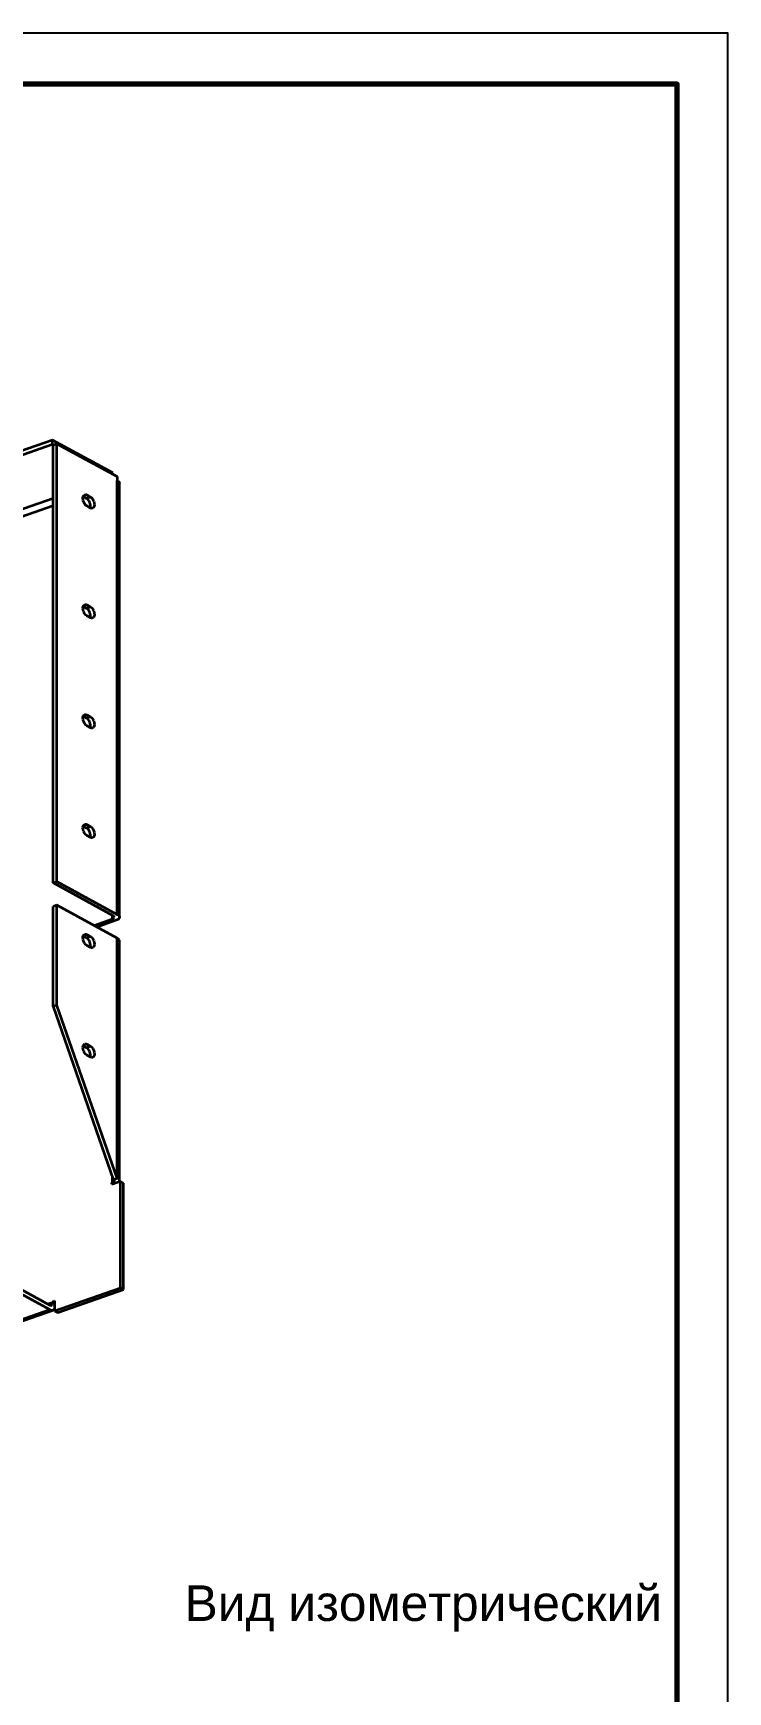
# Model space of a CAD drawing. Header units: millimetres. Extents: x 0 to 420, y 0 to 297.
# Drawn here: x 351.6 to 420, y 133.9 to 297 of the extents above; entities that cross this region are included whole.
import ezdxf

# ---------------------------------------------------------------- set-up
doc = ezdxf.new("R2010")
doc.units = ezdxf.units.MM
doc.styles.add('GOST', font='Arial')

msp = doc.modelspace()

# ---------------------------------------------------------------- linework, layer by layer
at = {"color": 1, "lineweight": 35}
for p, q in [((353.54, 257), (277.76, 230.58)), ((353.54, 256.55), (277.76, 230.13)), ((359.48, 253.77), (353.54, 257)), ((353.54, 256.55), (353.54, 257)), ((353.61, 256.51), (353.54, 256.55)), ((353.6, 256.51), (353.99, 256.64)), ((353.6, 213.46), (353.6, 256.51)), ((353.99, 213.59), (353.99, 256.64)), ((353.99, 256.64), (359.92, 253.41)), ((359.48, 253.65), (359.48, 253.77)), ((359.92, 253.41), (359.92, 253.02)), ((359.92, 253.02), (360.01, 252.96)), ((359.92, 210.36), (359.92, 253.02)), ((360.01, 252.96), (360.08, 252.89)), ((360.08, 252.89), (360.13, 252.82)), ((360.13, 252.82), (360.14, 252.75)), ((283.91, 226.97), (353.6, 251.27)), ((356.55, 251.28), (356.57, 251.44)), ((356.56, 251.1), (356.55, 251.28)), ((356.57, 251.44), (356.63, 251.56)), ((356.91, 251.26), (356.57, 251.44)), ((356.92, 251.6), (356.59, 251.48)), ((356.63, 251.56), (356.72, 251.62)), ((356.72, 251.62), (356.82, 251.63)), ((356.82, 251.63), (356.92, 251.6)), ((357.3, 251.39), (356.91, 251.26)), ((357, 251.19), (356.91, 251.26)), ((356.92, 251.6), (357.3, 251.39)), ((357.08, 251.1), (357, 251.19)), ((357.3, 251.39), (357.42, 251.3)), ((357.42, 251.3), (357.52, 251.16)), ((357.52, 251.16), (357.61, 250.99)), ((360.14, 210.09), (360.14, 252.75)), ((353.6, 250.54), (284.22, 226.35)), ((356.61, 250.92), (356.56, 251.1)), ((356.7, 250.75), (356.61, 250.92)), ((356.8, 250.61), (356.7, 250.75)), ((356.92, 250.52), (356.8, 250.61)), ((357.3, 250.31), (356.92, 250.52)), ((357.16, 250.98), (357.08, 251.1)), ((357.21, 250.85), (357.16, 250.98)), ((357.26, 250.72), (357.21, 250.85)), ((357.28, 250.58), (357.26, 250.72)), ((357.26, 250.33), (357.28, 250.45)), ((357.28, 250.45), (357.28, 250.58)), ((357.4, 250.28), (357.3, 250.31)), ((357.49, 250.29), (357.4, 250.28)), ((357.59, 250.35), (357.49, 250.29)), ((357.65, 250.47), (357.59, 250.35)), ((357.61, 250.99), (357.66, 250.8)), ((357.67, 250.62), (357.65, 250.47)), ((357.66, 250.8), (357.67, 250.62)), ((356.55, 240.48), (356.57, 240.64)), ((356.56, 240.3), (356.55, 240.48)), ((356.61, 240.12), (356.56, 240.3)), ((356.57, 240.64), (356.63, 240.76)), ((356.91, 240.45), (356.57, 240.64)), ((356.92, 240.8), (356.59, 240.68)), ((356.7, 239.95), (356.61, 240.12)), ((356.63, 240.76), (356.72, 240.82)), ((356.8, 239.81), (356.7, 239.95)), ((356.72, 240.82), (356.82, 240.83)), ((356.92, 239.71), (356.8, 239.81)), ((356.82, 240.83), (356.92, 240.8)), ((357.3, 240.59), (356.91, 240.45)), ((357, 240.39), (356.91, 240.45)), ((356.92, 240.8), (357.3, 240.59)), ((357.08, 240.3), (357, 240.39)), ((357.16, 240.18), (357.08, 240.3)), ((357.21, 240.05), (357.16, 240.18)), ((357.26, 239.92), (357.21, 240.05)), ((357.28, 239.78), (357.26, 239.92)), ((357.28, 239.65), (357.28, 239.78)), ((357.3, 240.59), (357.42, 240.5)), ((357.42, 240.5), (357.52, 240.36)), ((357.52, 240.36), (357.61, 240.19)), ((357.61, 240.19), (357.66, 240)), ((357.67, 239.82), (357.65, 239.67)), ((357.66, 240), (357.67, 239.82)), ((357.3, 239.51), (356.92, 239.71)), ((357.26, 239.53), (357.28, 239.65)), ((357.4, 239.48), (357.3, 239.51)), ((357.49, 239.48), (357.4, 239.48)), ((357.59, 239.55), (357.49, 239.48)), ((357.65, 239.67), (357.59, 239.55)), ((356.57, 229.84), (356.63, 229.96)), ((356.92, 229.99), (356.59, 229.88)), ((356.63, 229.96), (356.72, 230.02)), ((356.72, 230.02), (356.82, 230.03)), ((356.82, 230.03), (356.92, 229.99)), ((356.92, 229.99), (357.3, 229.79)), ((356.55, 229.68), (356.57, 229.84)), ((356.56, 229.5), (356.55, 229.68)), ((356.61, 229.32), (356.56, 229.5)), ((356.91, 229.65), (356.57, 229.84)), ((356.7, 229.15), (356.61, 229.32)), ((356.8, 229.01), (356.7, 229.15)), ((356.92, 228.91), (356.8, 229.01)), ((357.3, 229.79), (356.91, 229.65)), ((357, 229.59), (356.91, 229.65)), ((357.3, 228.71), (356.92, 228.91)), ((357.08, 229.5), (357, 229.59)), ((357.16, 229.38), (357.08, 229.5)), ((357.21, 229.25), (357.16, 229.38)), ((357.26, 229.11), (357.21, 229.25)), ((357.28, 228.98), (357.26, 229.11)), ((357.26, 228.73), (357.28, 228.85)), ((357.28, 228.85), (357.28, 228.98)), ((357.3, 229.79), (357.42, 229.7)), ((357.4, 228.67), (357.3, 228.71)), ((357.49, 228.68), (357.4, 228.67)), ((357.42, 229.7), (357.52, 229.56)), ((357.59, 228.75), (357.49, 228.68)), ((357.52, 229.56), (357.61, 229.39)), ((357.65, 228.86), (357.59, 228.75)), ((357.61, 229.39), (357.66, 229.2)), ((357.67, 229.02), (357.65, 228.86)), ((357.66, 229.2), (357.67, 229.02)), ((356.55, 218.88), (356.57, 219.04)), ((356.56, 218.7), (356.55, 218.88)), ((356.61, 218.52), (356.56, 218.7)), ((356.57, 219.04), (356.63, 219.16)), ((356.91, 218.85), (356.57, 219.04)), ((356.92, 219.19), (356.59, 219.08)), ((356.63, 219.16), (356.72, 219.22)), ((356.72, 219.22), (356.82, 219.23)), ((356.82, 219.23), (356.92, 219.19)), ((357.3, 218.99), (356.91, 218.85)), ((357, 218.79), (356.91, 218.85)), ((356.92, 219.19), (357.3, 218.99)), ((357.08, 218.7), (357, 218.79)), ((357.16, 218.58), (357.08, 218.7)), ((357.21, 218.45), (357.16, 218.58)), ((357.3, 218.99), (357.42, 218.9)), ((357.42, 218.9), (357.52, 218.76)), ((357.52, 218.76), (357.61, 218.59)), ((357.61, 218.59), (357.66, 218.4)), ((356.7, 218.35), (356.61, 218.52)), ((356.8, 218.21), (356.7, 218.35)), ((356.92, 218.11), (356.8, 218.21)), ((357.3, 217.91), (356.92, 218.11)), ((357.26, 218.31), (357.21, 218.45)), ((357.28, 218.18), (357.26, 218.31)), ((357.26, 217.93), (357.28, 218.05)), ((357.28, 218.05), (357.28, 218.18)), ((357.4, 217.87), (357.3, 217.91)), ((357.49, 217.88), (357.4, 217.87)), ((357.59, 217.95), (357.49, 217.88)), ((357.65, 218.06), (357.59, 217.95)), ((357.67, 218.22), (357.65, 218.06)), ((357.66, 218.4), (357.67, 218.22)), ((353.6, 213.46), (353.99, 213.59)), ((359.53, 210.22), (353.6, 213.46)), ((353.99, 213.59), (359.92, 210.36)), ((353.99, 211.25), (353.6, 211.12)), ((353.6, 201.31), (353.6, 211.12)), ((359.92, 208.02), (353.99, 211.25)), ((353.99, 201.44), (353.99, 211.25)), ((357.61, 209.28), (359.45, 209.92)), ((359.76, 209.75), (357.93, 209.11)), ((359.45, 209.92), (359.45, 210.27)), ((359.45, 209.92), (359.59, 209.99)), ((359.61, 210.16), (359.53, 210.22)), ((359.59, 209.99), (359.63, 210.04)), ((359.64, 210.09), (359.61, 210.16)), ((359.63, 210.04), (359.64, 210.09)), ((359.92, 209.82), (359.76, 209.75)), ((359.92, 210.36), (360.01, 210.3)), ((360.04, 209.9), (359.92, 209.82)), ((360.01, 210.3), (360.08, 210.23)), ((360.11, 209.99), (360.04, 209.9)), ((360.08, 210.23), (360.13, 210.16)), ((360.14, 210.09), (360.11, 209.99)), ((360.13, 210.16), (360.14, 210.09)), ((356.55, 208.08), (356.57, 208.24)), ((356.56, 207.9), (356.55, 208.08)), ((356.61, 207.72), (356.56, 207.9)), ((356.57, 208.24), (356.63, 208.35)), ((356.91, 208.05), (356.57, 208.23)), ((356.92, 208.39), (356.59, 208.28)), ((356.7, 207.54), (356.61, 207.72)), ((356.63, 208.35), (356.72, 208.42)), ((356.8, 207.41), (356.7, 207.54)), ((356.72, 208.42), (356.82, 208.43)), ((356.92, 207.31), (356.8, 207.41)), ((356.82, 208.43), (356.92, 208.39)), ((357.3, 208.19), (356.91, 208.05)), ((357, 207.99), (356.91, 208.05)), ((356.92, 208.39), (357.3, 208.19)), ((357.3, 207.11), (356.92, 207.31)), ((357.08, 207.9), (357, 207.99)), ((357.16, 207.78), (357.08, 207.9)), ((357.21, 207.65), (357.16, 207.78)), ((357.26, 207.51), (357.21, 207.65)), ((357.28, 207.38), (357.26, 207.51)), ((357.26, 207.13), (357.28, 207.24)), ((357.28, 207.24), (357.28, 207.38)), ((357.3, 208.19), (357.42, 208.1)), ((357.42, 208.1), (357.52, 207.96)), ((357.59, 207.15), (357.49, 207.08)), ((357.52, 207.96), (357.61, 207.79)), ((357.65, 207.26), (357.59, 207.15)), ((357.61, 207.79), (357.66, 207.6)), ((357.67, 207.42), (357.65, 207.26)), ((357.66, 207.6), (357.67, 207.42)), ((360.01, 207.96), (359.92, 208.02)), ((359.92, 184.44), (359.92, 208.02)), ((360.08, 207.89), (360.01, 207.96)), ((360.13, 207.82), (360.08, 207.89)), ((360.14, 207.75), (360.13, 207.82)), ((360.14, 184.17), (360.14, 207.75)), ((357.4, 207.07), (357.3, 207.11)), ((357.49, 207.08), (357.4, 207.07)), ((353.99, 201.44), (353.6, 201.31)), ((353.6, 201.31), (359.53, 184.3)), ((359.92, 184.44), (353.99, 201.44)), ((356.55, 197.28), (356.57, 197.44)), ((356.57, 197.44), (356.63, 197.55)), ((356.91, 197.25), (356.57, 197.43)), ((356.92, 197.59), (356.59, 197.47)), ((356.63, 197.55), (356.72, 197.62)), ((356.72, 197.62), (356.82, 197.63)), ((356.82, 197.63), (356.92, 197.59)), ((357.3, 197.39), (356.91, 197.25)), ((356.92, 197.59), (357.3, 197.39)), ((357.3, 197.39), (357.42, 197.29)), ((356.56, 197.1), (356.55, 197.28)), ((356.61, 196.91), (356.56, 197.1)), ((356.7, 196.74), (356.61, 196.91)), ((356.8, 196.6), (356.7, 196.74)), ((356.92, 196.51), (356.8, 196.6)), ((357, 197.19), (356.91, 197.25)), ((357.3, 196.31), (356.92, 196.51)), ((357.08, 197.09), (357, 197.19)), ((357.16, 196.98), (357.08, 197.09)), ((357.21, 196.85), (357.16, 196.98)), ((357.26, 196.71), (357.21, 196.85)), ((357.28, 196.57), (357.26, 196.71)), ((357.26, 196.33), (357.28, 196.44)), ((357.28, 196.44), (357.28, 196.57)), ((357.4, 196.27), (357.3, 196.31)), ((357.49, 196.28), (357.4, 196.27)), ((357.42, 197.29), (357.52, 197.16)), ((357.59, 196.35), (357.49, 196.28)), ((357.52, 197.16), (357.61, 196.98)), ((357.65, 196.46), (357.59, 196.35)), ((357.61, 196.98), (357.66, 196.8)), ((357.67, 196.62), (357.65, 196.46)), ((357.66, 196.8), (357.67, 196.62)), ((359.45, 184), (359.45, 184.53)), ((359.53, 184.3), (359.92, 184.44)), ((359.53, 184.3), (359.61, 184.24)), ((360.01, 184.38), (359.92, 184.44)), ((360.08, 184.31), (360.01, 184.38)), ((360.13, 184.24), (360.08, 184.31)), ((359.38, 183.91), (359.41, 183.96)), ((359.38, 183.85), (359.38, 183.91)), ((359.4, 183.82), (359.38, 183.85)), ((359.45, 183.82), (359.4, 183.82)), ((359.41, 183.96), (359.45, 184)), ((360.23, 184.09), (359.45, 183.82)), ((359.59, 184.07), (359.45, 184)), ((359.45, 184), (359.65, 183.89)), ((359.63, 184.12), (359.59, 184.07)), ((359.61, 184.24), (359.64, 184.17)), ((359.64, 184.17), (359.63, 184.12)), ((360.1, 184.04), (360.13, 184.1)), ((360.14, 184.17), (360.13, 184.24)), ((360.13, 184.1), (360.14, 184.17)), ((360.23, 173.65), (360.23, 184.09)), ((360.55, 183.92), (360.23, 184.09)), ((360.55, 173.48), (360.55, 183.92)), ((347.35, 175.19), (353.28, 171.95)), ((347.35, 174.74), (353.28, 171.5)), ((353.75, 171.39), (360.23, 173.65)), ((354.06, 171.22), (360.55, 173.48)), ((360.23, 173.65), (360.55, 173.48)), ((254.52, 137.07), (353.28, 171.5)), ((254.85, 137.03), (353.61, 171.46)), ((353.09, 172.06), (353.6, 172.23)), ((353.28, 171.95), (353.37, 171.92)), ((353.28, 171.5), (353.37, 171.46)), ((353.37, 171.92), (353.45, 171.93)), ((353.37, 171.46), (353.45, 171.44)), ((353.45, 171.93), (353.51, 171.97)), ((353.45, 171.44), (353.54, 171.44)), ((353.51, 171.97), (353.56, 172.04)), ((353.54, 171.44), (353.61, 171.46)), ((353.56, 172.04), (353.59, 172.13)), ((353.59, 172.13), (353.6, 172.23)), ((353.6, 172.23), (353.61, 172.28)), ((353.6, 172.23), (353.75, 172.15)), ((353.61, 172.28), (353.64, 172.33)), ((353.61, 171.46), (353.69, 171.5)), ((353.64, 172.33), (353.68, 172.35)), ((353.68, 172.35), (353.72, 172.35)), ((353.69, 171.5), (353.75, 171.55)), ((353.72, 172.35), (353.74, 172.32)), ((353.74, 172.32), (353.75, 172.29)), ((353.75, 172.29), (353.75, 171.39)), ((353.75, 171.39), (354.06, 171.22))]:
    msp.add_line(p, q, dxfattribs=at)
at = {"color": 7, "lineweight": 25}
msp.add_lwpolyline([(0, 0), (420, 0), (420, 297), (0, 297)], close=True, dxfattribs=at)
at = {"color": 7, "lineweight": 70}
msp.add_lwpolyline([(20, 5), (415, 5), (415, 292), (20, 292)], close=True, dxfattribs=at)

# ---------------------------------------------------------------- texts
at = {"color": 3, "style": 'GOST'}
msp.add_text('Вид изометрический', height=3.5, dxfattribs=at).set_placement((366.55, 140.89))

doc.saveas('drawing.dxf')
